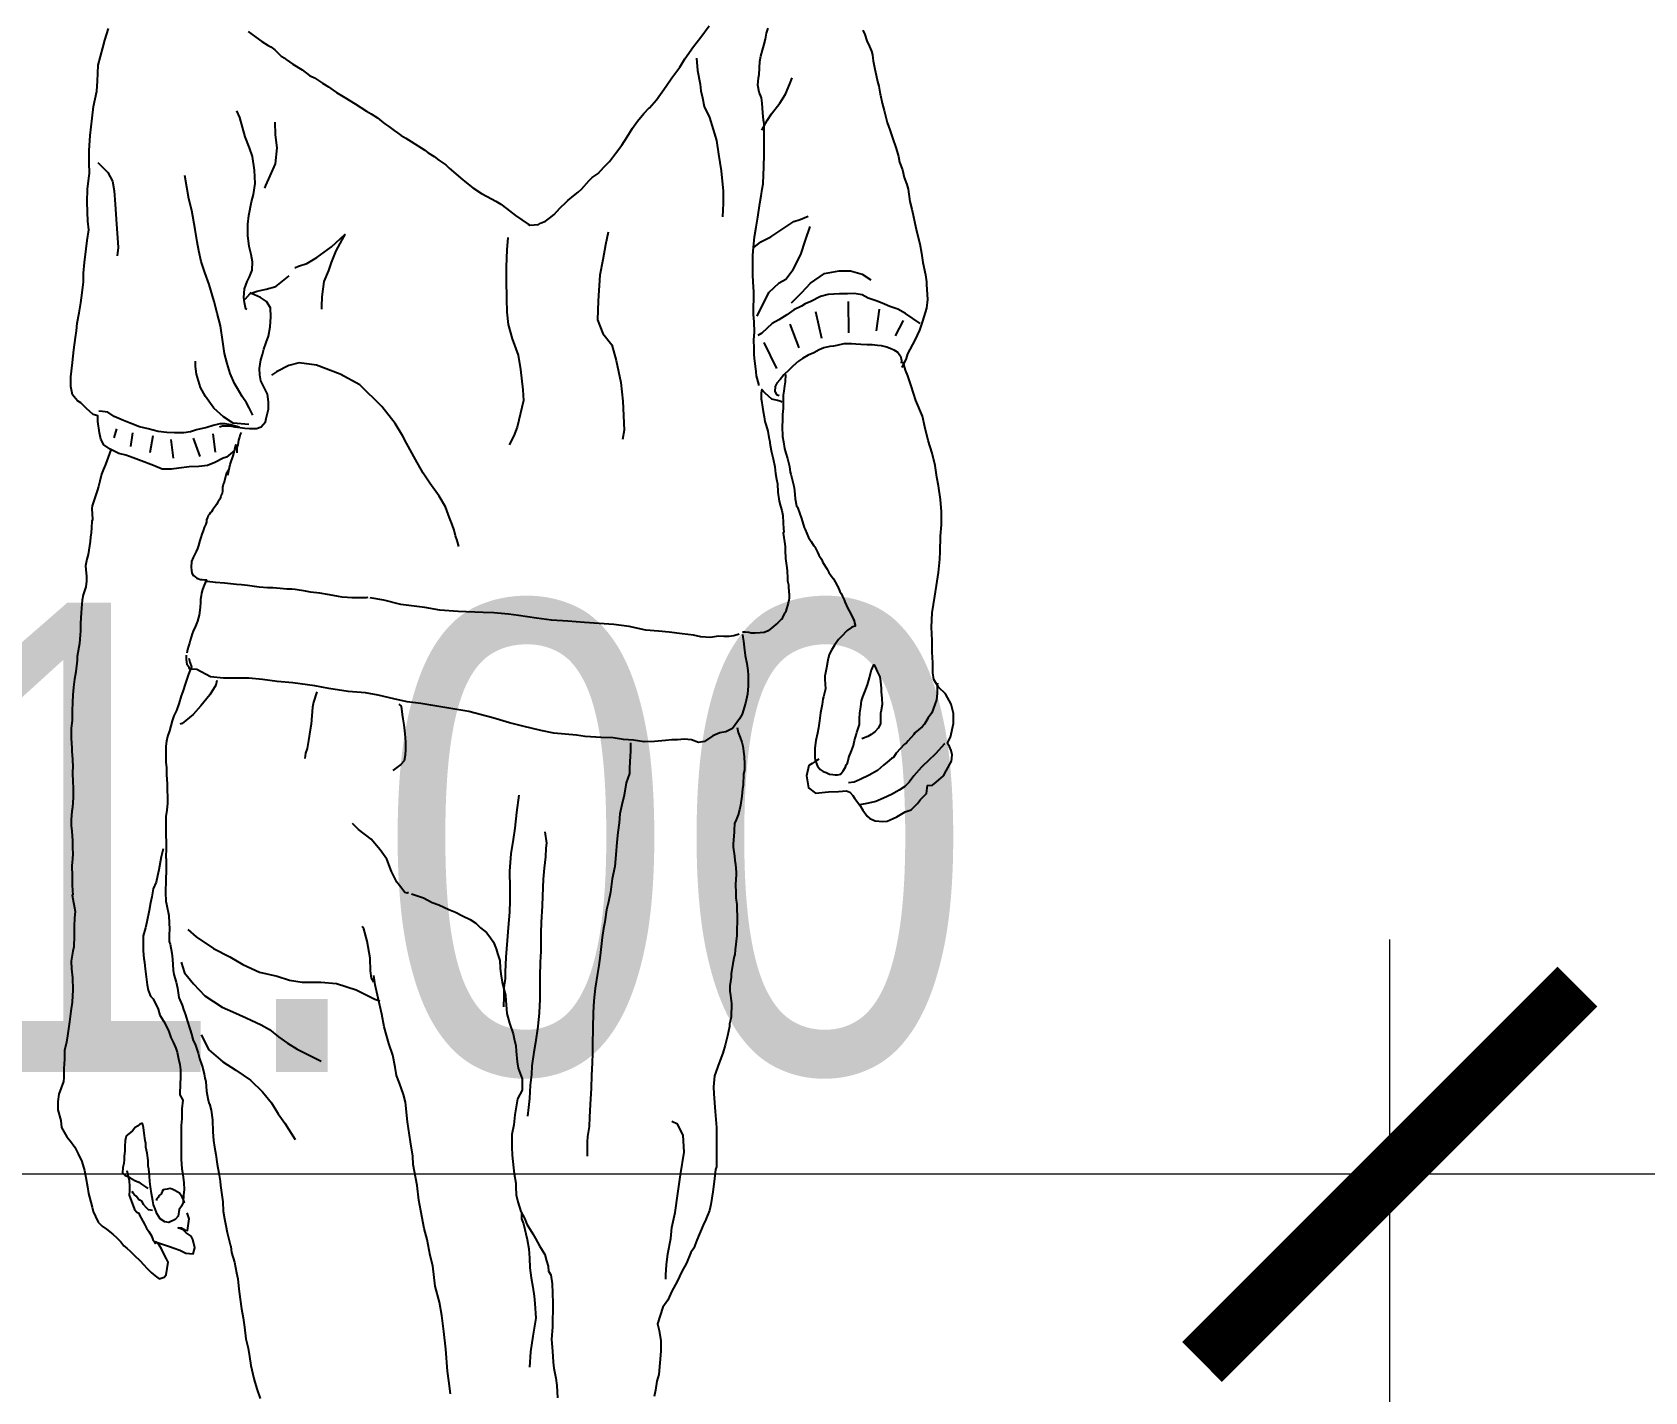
# Model space of a CAD drawing. Extents: x 604418 to 606014, y 1310869 to 1312555.
# Drawn here: x 605833.33 to 605840.6, y 1311223.57 to 1311229.69 of the extents above; entities that cross this region are included whole.
import ezdxf

# ---------------------------------------------------------------- set-up
doc = ezdxf.new("R2010")
doc.units = 0
doc.header["$MEASUREMENT"] = 0
doc.layers.get('0').update_dxf_attribs({"color": 10})
doc.layers.add('1 Calles', color=7, linetype='Continuous')
doc.layers.add('1 gris', color=9, linetype='Continuous')
doc.styles.add('narrow', font='ARIALN.TTF')
doc.dimstyles.new('1-100', dxfattribs={"dimtxt": 0.25, "dimasz": 0.2, "dimexe": 0.125, "dimexo": 0.25, "dimgap": 0.05, "dimtad": 1, "dimzin": 1, "dimdsep": 46, "dimtxsty": 'narrow', "dimblk": 'ARCHTICK', "dimcen": 0.2, "dimdle": 0.1, "dimclrd": 256, "dimclre": 256, "dimclrt": 7, "dimadec": 0, "dimazin": 0, "dimtfac": 1, "dimtmove": 2, "dimatfit": 3, "dimfxl": 1, "dimlwd": 13, "dimlwe": 13, "dimarcsym": 0})

# ---------------------------------------------------------------- blocks, each defined once
blk = doc.blocks.new('_ArchTick')
at = {"color": 0, "linetype": 'ByBlock', "const_width": 0.15}
blk.add_lwpolyline([(-0.5, -0.5), (0.5, 0.5)], dxfattribs=at)
blk = doc.blocks.new('*D1925')
at = {"layer": '1 Calles', "lineweight": 13, "transparency": 16777216}
for p, q in [((370338.37743, 310819.52386), (370338.37743, 310820.0521)), ((370339.87743, 310819.52386), (370339.87743, 310820.0521)), ((370339.97743, 310819.9271), (370338.27743, 310819.9271))]:
    blk.add_line(p, q, dxfattribs=at)
at = {"layer": 'Defpoints', "color": 0, "transparency": 16777216}
for p in [(370338.37743, 310819.9271), (370338.37743, 310819.27386), (370339.87743, 310819.27386)]:
    blk.add_point(p, dxfattribs=at)
at = {"layer": '1 Calles', "lineweight": 13, "transparency": 16777216, "xscale": 0.2, "yscale": 0.2, "zscale": 0.2, "rotation": 180}
blk.add_blockref('_ArchTick', (370338.37743, 310819.9271), dxfattribs=at)
at = {"layer": '1 Calles', "lineweight": 13, "transparency": 16777216, "xscale": 0.2, "yscale": 0.2, "zscale": 0.2}
blk.add_blockref('_ArchTick', (370339.87743, 310819.9271), dxfattribs=at)
at = {"layer": '1 Calles', "color": 7, "transparency": 16777216, "insert": (370339.12743, 310820.10475), "char_height": 0.25, "attachment_point": 5, "style": 'narrow'}
blk.add_mtext('1.50', dxfattribs=at)
blk = doc.blocks.new('*D1926')
at = {"layer": '1 Calles', "lineweight": 13, "transparency": 16777216}
for p, q in [((370337.37743, 310819.52386), (370337.37743, 310820.0521)), ((370338.37743, 310819.52386), (370338.37743, 310820.0521)), ((370338.47743, 310819.9271), (370337.27743, 310819.9271))]:
    blk.add_line(p, q, dxfattribs=at)
at = {"layer": 'Defpoints', "color": 0, "transparency": 16777216}
for p in [(370337.37743, 310819.9271), (370337.37743, 310819.27386), (370338.37743, 310819.27386)]:
    blk.add_point(p, dxfattribs=at)
at = {"layer": '1 Calles', "lineweight": 13, "transparency": 16777216, "xscale": 0.2, "yscale": 0.2, "zscale": 0.2, "rotation": 180}
blk.add_blockref('_ArchTick', (370337.37743, 310819.9271), dxfattribs=at)
at = {"layer": '1 Calles', "lineweight": 13, "transparency": 16777216, "xscale": 0.2, "yscale": 0.2, "zscale": 0.2}
blk.add_blockref('_ArchTick', (370338.37743, 310819.9271), dxfattribs=at)
at = {"layer": '1 Calles', "color": 7, "transparency": 16777216, "insert": (370337.87743, 310820.10475), "char_height": 0.25, "attachment_point": 5, "style": 'narrow'}
blk.add_mtext('1.00', dxfattribs=at)
blk = doc.blocks.new('callesec')
at = {"layer": '1 gris', "linetype": 'Continuous'}
for points in [[(-5.27031, 2.83445), (-5.2693, 2.83209), (-5.26829, 2.82871), (-5.26676, 2.82567), (-5.26575, 2.82313), (-5.26524, 2.82127), (-5.26507, 2.81941), (-5.26491, 2.81806), (-5.26389, 2.81367), (-5.26322, 2.81046), (-5.26254, 2.80708), (-5.26186, 2.80454), (-5.26119, 2.80032), (-5.26102, 2.79981), (-5.26, 2.79542), (-5.25899, 2.79153), (-5.2573, 2.78528), (-5.25595, 2.78139), (-5.25494, 2.77818), (-5.2546, 2.777), (-5.25257, 2.77142), (-5.25139, 2.76719), (-5.25088, 2.76415), (-5.24919, 2.75993), (-5.24834, 2.75587), (-5.24699, 2.75215), (-5.24615, 2.74962), (-5.2453, 2.7432), (-5.24429, 2.73914), (-5.24361, 2.73593), (-5.2426, 2.73154), (-5.24158, 2.72681), (-5.24006, 2.72055), (-5.23905, 2.71565), (-5.23837, 2.71058), (-5.23702, 2.70416), (-5.23635, 2.70027), (-5.23635, 2.69892), (-5.23584, 2.69098), (-5.23651, 2.68625), (-5.23854, 2.67949), (-5.24023, 2.67459), (-5.2426, 2.66935), (-5.24649, 2.66208), (-5.24733, 2.65955), (-5.24953, 2.65481)], [(-5.60864, 2.59736), (-5.60746, 2.6031), (-5.6056, 2.60817), (-5.60441, 2.61358), (-5.60509, 2.61054), (-5.60931, 2.60699), (-5.61117, 2.60648), (-5.61557, 2.60412), (-5.61945, 2.6026), (-5.62402, 2.60209), (-5.62926, 2.60175), (-5.63466, 2.60107), (-5.63872, 2.60057), (-5.64362, 2.60057), (-5.64818, 2.6026), (-5.65477, 2.60496), (-5.659, 2.60665), (-5.66305, 2.608), (-5.66677, 2.60902), (-5.67133, 2.61121), (-5.67471, 2.61358), (-5.67624, 2.61662), (-5.67708, 2.62), (-5.67793, 2.62592), (-5.67793, 2.62896), (-5.68046, 2.62963), (-5.68401, 2.63285), (-5.68688, 2.63589), (-5.68874, 2.6369), (-5.69144, 2.64011), (-5.69229, 2.64467), (-5.69229, 2.64974), (-5.69144, 2.65735), (-5.6906, 2.66411), (-5.68975, 2.6707), (-5.68925, 2.67425), (-5.68891, 2.6783), (-5.6879, 2.68388), (-5.68688, 2.68912), (-5.68621, 2.69453), (-5.68553, 2.70044), (-5.68553, 2.70501), (-5.68502, 2.71058), (-5.68418, 2.71785), (-5.68367, 2.72241), (-5.68266, 2.72799), (-5.68316, 2.73272), (-5.68333, 2.73745), (-5.6835, 2.74303), (-5.68333, 2.74979), (-5.68266, 2.75553), (-5.68232, 2.75807), (-5.68249, 2.76398), (-5.68249, 2.77024), (-5.68198, 2.77835), (-5.68097, 2.78747), (-5.68012, 2.79373), (-5.67843, 2.80184), (-5.67809, 2.80725), (-5.67776, 2.8157), (-5.67522, 2.82499), (-5.67421, 2.82905), (-5.67218, 2.8353)], [(-5.59782, 2.83361), (-5.59563, 2.83209), (-5.59056, 2.82837), (-5.58718, 2.82617), (-5.58582, 2.8255), (-5.58363, 2.82398), (-5.58126, 2.82161), (-5.58025, 2.8206), (-5.57822, 2.81941), (-5.57754, 2.81874), (-5.57399, 2.8162), (-5.56909, 2.81333), (-5.56521, 2.81029), (-5.5625, 2.80894), (-5.55828, 2.80623), (-5.55507, 2.8042), (-5.55253, 2.80235), (-5.55067, 2.80116), (-5.54543, 2.79795), (-5.54408, 2.79711), (-5.54087, 2.79508), (-5.53479, 2.79119), (-5.53225, 2.78984), (-5.52887, 2.78764), (-5.52685, 2.78595), (-5.52499, 2.78443), (-5.52279, 2.78308), (-5.52009, 2.78088), (-5.51823, 2.7797), (-5.51637, 2.77835), (-5.51383, 2.77683), (-5.51096, 2.77514), (-5.50369, 2.77041), (-5.50183, 2.76905), (-5.49879, 2.76703), (-5.49626, 2.76517), (-5.49254, 2.76263), (-5.49068, 2.76094), (-5.48713, 2.7579), (-5.48443, 2.75553), (-5.48156, 2.753), (-5.47818, 2.75046), (-5.47344, 2.74742), (-5.47057, 2.74573), (-5.46584, 2.74337), (-5.46313, 2.74168), (-5.46026, 2.73948), (-5.45536, 2.73576), (-5.4486, 2.73103), (-5.44776, 2.73052), (-5.44319, 2.73086), (-5.44201, 2.73154), (-5.43948, 2.73272), (-5.43728, 2.73424), (-5.43474, 2.73627), (-5.4317, 2.73965), (-5.42815, 2.74303), (-5.42748, 2.7437), (-5.42444, 2.74624), (-5.42207, 2.7481), (-5.42021, 2.74979), (-5.41615, 2.75435), (-5.41446, 2.75587), (-5.41142, 2.75807), (-5.40838, 2.76145), (-5.40534, 2.76449), (-5.40213, 2.76872), (-5.39875, 2.77311), (-5.39588, 2.7775), (-5.393, 2.78224), (-5.39047, 2.78595), (-5.38709, 2.79001), (-5.38421, 2.79305), (-5.38405, 2.79305), (-5.38033, 2.79728), (-5.37509, 2.80454), (-5.37205, 2.80894), (-5.36782, 2.81468), (-5.36512, 2.81908), (-5.36056, 2.82567), (-5.35667, 2.83074), (-5.35228, 2.83665)], [(-5.32574, 2.64518), (-5.32574, 2.64586), (-5.32693, 2.65025), (-5.32726, 2.65245), (-5.3276, 2.65549), (-5.32811, 2.65955), (-5.32828, 2.66191), (-5.32828, 2.66478), (-5.32845, 2.66952), (-5.32811, 2.67357), (-5.32828, 2.67898), (-5.32862, 2.68287), (-5.32862, 2.68692), (-5.32845, 2.69132), (-5.32845, 2.69503), (-5.32879, 2.70027), (-5.32895, 2.70416), (-5.32895, 2.70991), (-5.32895, 2.71464), (-5.32862, 2.71869), (-5.32811, 2.72427), (-5.32726, 2.72951), (-5.32625, 2.73475), (-5.32524, 2.74201), (-5.32456, 2.74624), (-5.32405, 2.74979), (-5.32338, 2.75249), (-5.32321, 2.75739), (-5.32304, 2.76145), (-5.32287, 2.76838), (-5.32287, 2.77345), (-5.32287, 2.77683), (-5.32287, 2.7846), (-5.32321, 2.78646), (-5.32355, 2.79035), (-5.32405, 2.79542), (-5.32439, 2.79829), (-5.32557, 2.80133), (-5.32625, 2.80505), (-5.32591, 2.80894), (-5.32557, 2.8108), (-5.32524, 2.81772), (-5.32473, 2.8206), (-5.32388, 2.82381), (-5.32304, 2.82617), (-5.32219, 2.82955), (-5.32169, 2.83276), (-5.32084, 2.83547)], [(-5.35903, 2.81941), (-5.35836, 2.81282), (-5.35701, 2.80556), (-5.35667, 2.80201), (-5.35582, 2.79829), (-5.35481, 2.79373), (-5.35211, 2.78781), (-5.35008, 2.78156), (-5.34822, 2.77564), (-5.34721, 2.76838), (-5.34585, 2.75942), (-5.34467, 2.74861), (-5.34484, 2.74201), (-5.34518, 2.73492)], [(-5.32422, 2.78105), (-5.32135, 2.78629), (-5.31898, 2.78984), (-5.31459, 2.79542), (-5.31155, 2.80032), (-5.30918, 2.80589), (-5.308, 2.80894)], [(-5.5985, 2.68557), (-5.59901, 2.68574), (-5.59985, 2.68929), (-5.60019, 2.69199), (-5.59968, 2.69656), (-5.59833, 2.70061), (-5.59715, 2.70298), (-5.59563, 2.70653), (-5.59546, 2.71109), (-5.59613, 2.71498), (-5.59732, 2.7192), (-5.59799, 2.72495), (-5.59799, 2.73103), (-5.59748, 2.73576), (-5.59596, 2.74303), (-5.59495, 2.74692), (-5.5941, 2.75266), (-5.59444, 2.75976), (-5.59546, 2.76703), (-5.59715, 2.77176), (-5.59934, 2.7775), (-5.60222, 2.78781), (-5.60391, 2.79136)], [(-5.58887, 2.7503), (-5.58836, 2.75165), (-5.58616, 2.75689), (-5.58329, 2.76314), (-5.58244, 2.77176), (-5.58329, 2.77869), (-5.58346, 2.78545)], [(-5.67793, 2.76398), (-5.67252, 2.75858), (-5.67015, 2.75401), (-5.66914, 2.74877), (-5.66863, 2.74168), (-5.66812, 2.73373), (-5.66711, 2.71869), (-5.66762, 2.71413)], [(-5.59529, 2.6293), (-5.59732, 2.63318), (-5.59867, 2.63589), (-5.60103, 2.63927), (-5.60357, 2.64349), (-5.60509, 2.6462), (-5.60746, 2.6516), (-5.60898, 2.65684), (-5.61033, 2.66225), (-5.61134, 2.66833), (-5.61252, 2.67695), (-5.61438, 2.68371), (-5.6159, 2.68996), (-5.61861, 2.69892), (-5.62097, 2.70534), (-5.62283, 2.71126), (-5.62402, 2.71683), (-5.62503, 2.72157), (-5.62604, 2.72816), (-5.6279, 2.7383), (-5.62942, 2.74455), (-5.63162, 2.75706)], [(-5.32845, 2.71869), (-5.32473, 2.72174), (-5.31932, 2.72427), (-5.31358, 2.72816), (-5.30715, 2.73255), (-5.30377, 2.73357), (-5.29938, 2.73526)], [(-5.57298, 2.70805), (-5.57264, 2.70805), (-5.57095, 2.70872), (-5.56656, 2.71008), (-5.56115, 2.71329), (-5.55338, 2.71903), (-5.54628, 2.72562), (-5.54797, 2.72275), (-5.55118, 2.71683), (-5.55355, 2.71058), (-5.55507, 2.70636), (-5.55743, 2.70061), (-5.55862, 2.69233), (-5.55879, 2.68726), (-5.55879, 2.68574)], [(-5.45942, 2.72393), (-5.46009, 2.71734), (-5.46043, 2.70839), (-5.46043, 2.70146), (-5.46026, 2.69132), (-5.46009, 2.68422), (-5.45925, 2.67763), (-5.45722, 2.67002), (-5.45401, 2.66124), (-5.45266, 2.65363), (-5.45147, 2.64282), (-5.45114, 2.63707), (-5.45452, 2.62304), (-5.45621, 2.61831), (-5.45874, 2.61358)], [(-5.40602, 2.72681), (-5.40737, 2.72005), (-5.40889, 2.7121), (-5.41041, 2.70399), (-5.41142, 2.6903), (-5.41176, 2.68016), (-5.40889, 2.6729), (-5.40399, 2.66681), (-5.40179, 2.65853), (-5.39926, 2.6467), (-5.39824, 2.63673), (-5.39757, 2.62135), (-5.39841, 2.61645)], [(-5.32659, 2.68202), (-5.32034, 2.6947), (-5.31493, 2.69977), (-5.31138, 2.70179), (-5.30749, 2.70686), (-5.30344, 2.71498), (-5.3009, 2.72258), (-5.29837, 2.72985)], [(-5.30834, 2.68912), (-5.30293, 2.6947), (-5.2982, 2.6996), (-5.29076, 2.70484), (-5.28299, 2.70619), (-5.2769, 2.70619), (-5.27065, 2.7045), (-5.26609, 2.70146)], [(-5.59934, 2.69115), (-5.59681, 2.69419), (-5.59309, 2.69537), (-5.58819, 2.69639), (-5.58312, 2.69791), (-5.57602, 2.70348)], [(-5.61303, 2.62321), (-5.61151, 2.62372), (-5.60746, 2.62372), (-5.60509, 2.62321), (-5.60205, 2.62271), (-5.59951, 2.62237), (-5.59715, 2.6222), (-5.59478, 2.6222), (-5.59343, 2.6222), (-5.59089, 2.62321), (-5.58853, 2.62575), (-5.58819, 2.62761), (-5.58701, 2.63251), (-5.58701, 2.63639), (-5.58751, 2.64045), (-5.58937, 2.644), (-5.59106, 2.64772), (-5.59157, 2.65076), (-5.59174, 2.65414), (-5.59106, 2.65887), (-5.59022, 2.66174), (-5.58954, 2.66445), (-5.58819, 2.668), (-5.58701, 2.67138), (-5.58616, 2.67645), (-5.58566, 2.68168), (-5.58599, 2.68659), (-5.58802, 2.68996), (-5.59123, 2.69199), (-5.59444, 2.69351), (-5.59698, 2.69453)], [(-5.24767, 2.68354), (-5.25172, 2.68574), (-5.25595, 2.68726), (-5.25882, 2.68844), (-5.26271, 2.69013), (-5.26744, 2.69165), (-5.27065, 2.69351), (-5.27505, 2.69419), (-5.27843, 2.69402), (-5.28282, 2.69402), (-5.28873, 2.69368), (-5.29296, 2.6925), (-5.29803, 2.68996), (-5.30107, 2.68861), (-5.3031, 2.68743), (-5.30715, 2.6854), (-5.31087, 2.6827), (-5.3151, 2.68016), (-5.31865, 2.67814), (-5.32422, 2.67307), (-5.32625, 2.67171)], [(-5.27807, 2.68987), (-5.27799, 2.67313)], [(-5.2955, 2.68454), (-5.29238, 2.67036)], [(-5.26163, 2.6858), (-5.2633, 2.67424)], [(-5.23973, 2.67814), (-5.24767, 2.68354)], [(-5.30919, 2.67776), (-5.30448, 2.66524)], [(-5.24892, 2.67982), (-5.25311, 2.67157)], [(-5.32312, 2.6681), (-5.31642, 2.65428)], [(-5.2497, 2.65701), (-5.24953, 2.65836), (-5.2497, 2.65921), (-5.25003, 2.66056), (-5.25071, 2.66107), (-5.25189, 2.66293), (-5.25358, 2.66394), (-5.25544, 2.66462), (-5.25764, 2.66563), (-5.26034, 2.66631), (-5.26254, 2.66647), (-5.26541, 2.66681), (-5.26812, 2.66681), (-5.27133, 2.66698), (-5.27403, 2.66715), (-5.2764, 2.66732), (-5.28045, 2.66732), (-5.28417, 2.66647), (-5.28603, 2.66614), (-5.28789, 2.66597), (-5.2911, 2.66512), (-5.29363, 2.66411), (-5.29651, 2.66259), (-5.29955, 2.66124), (-5.30242, 2.65955), (-5.30462, 2.65819), (-5.30766, 2.65549), (-5.30952, 2.65346), (-5.31239, 2.65076), (-5.31442, 2.64839), (-5.31611, 2.64636), (-5.31712, 2.64467), (-5.31729, 2.64197), (-5.31628, 2.64028), (-5.31493, 2.63977)], [(-5.59748, 2.6244), (-5.60577, 2.62507), (-5.611, 2.62845), (-5.61607, 2.63301), (-5.62047, 2.63927), (-5.62317, 2.64417), (-5.62537, 2.65127), (-5.62588, 2.65532), (-5.62588, 2.65803)], [(-5.48561, 2.55933), (-5.48646, 2.56254), (-5.4873, 2.56508), (-5.48815, 2.56812), (-5.48916, 2.57116), (-5.49051, 2.57471), (-5.49271, 2.58046), (-5.49609, 2.5862), (-5.50099, 2.59313), (-5.50454, 2.59854), (-5.50859, 2.60581), (-5.51349, 2.61442), (-5.51535, 2.61814), (-5.51941, 2.6249), (-5.52651, 2.63403), (-5.53834, 2.64552), (-5.54881, 2.65127), (-5.56149, 2.656), (-5.57061, 2.65718), (-5.57619, 2.65583), (-5.58278, 2.65245), (-5.58532, 2.65059)], [(-5.2938, 2.44611), (-5.29516, 2.44526), (-5.29735, 2.44391), (-5.29904, 2.44273), (-5.30039, 2.43732), (-5.29921, 2.4309), (-5.29549, 2.42803), (-5.28856, 2.4287), (-5.28333, 2.42887), (-5.2791, 2.42921), (-5.27724, 2.42853), (-5.27572, 2.42684), (-5.27471, 2.42532), (-5.27302, 2.42312), (-5.27167, 2.4211), (-5.27031, 2.4189), (-5.26812, 2.41586), (-5.2666, 2.41451), (-5.26372, 2.41332), (-5.25967, 2.41298), (-5.25747, 2.41315), (-5.25426, 2.41451), (-5.25223, 2.41535), (-5.24784, 2.41805), (-5.24463, 2.41924), (-5.24125, 2.42245), (-5.23956, 2.42465), (-5.23635, 2.42786), (-5.23584, 2.43208), (-5.2333, 2.43225), (-5.23128, 2.43394), (-5.22739, 2.43732), (-5.22587, 2.44002), (-5.22316, 2.44509), (-5.223, 2.44661), (-5.22283, 2.44847), (-5.22333, 2.45084), (-5.22418, 2.45287), (-5.22519, 2.45456), (-5.22469, 2.45591), (-5.22367, 2.45794), (-5.22198, 2.4652), (-5.22198, 2.47044), (-5.22333, 2.47551), (-5.22638, 2.48092), (-5.23009, 2.48447), (-5.23246, 2.48852), (-5.23297, 2.49207), (-5.23297, 2.49748), (-5.23347, 2.50306), (-5.23347, 2.50931), (-5.23381, 2.51641), (-5.23347, 2.52401), (-5.23195, 2.53297), (-5.23111, 2.53872), (-5.23009, 2.54548), (-5.22925, 2.55274), (-5.22908, 2.55663), (-5.22891, 2.56491), (-5.2284, 2.57099), (-5.2284, 2.57792), (-5.22891, 2.58451), (-5.23009, 2.59178), (-5.23094, 2.59634), (-5.23178, 2.6026), (-5.23347, 2.60919), (-5.2355, 2.61578), (-5.23736, 2.62321), (-5.23854, 2.62879), (-5.24209, 2.63724), (-5.24463, 2.64501), (-5.24632, 2.65025), (-5.24767, 2.65329), (-5.24885, 2.65769)], [(-5.31155, 2.65093), (-5.31172, 2.64704), (-5.31205, 2.64501), (-5.31239, 2.64214), (-5.31273, 2.63994), (-5.31273, 2.6369), (-5.31273, 2.63285), (-5.31307, 2.62963), (-5.31307, 2.62676), (-5.31324, 2.62338), (-5.31307, 2.61797), (-5.31256, 2.6151), (-5.31205, 2.61155), (-5.31138, 2.60919), (-5.31053, 2.60631), (-5.30935, 2.60209), (-5.30901, 2.59905), (-5.30867, 2.59786), (-5.30715, 2.59161), (-5.30682, 2.58924), (-5.30648, 2.58485), (-5.30563, 2.58113), (-5.30513, 2.58029), (-5.30394, 2.57674), (-5.3031, 2.57437), (-5.30158, 2.56947), (-5.30107, 2.56846), (-5.29921, 2.56423), (-5.29786, 2.56204), (-5.29651, 2.55984), (-5.29583, 2.55916), (-5.29448, 2.55646), (-5.2938, 2.55477), (-5.29245, 2.55257), (-5.29161, 2.55088), (-5.28941, 2.54733), (-5.2884, 2.54564), (-5.28721, 2.54379), (-5.28603, 2.5421), (-5.28417, 2.53905), (-5.28383, 2.53838), (-5.28265, 2.5355), (-5.28197, 2.53432), (-5.28113, 2.5328), (-5.28028, 2.53094), (-5.27995, 2.52993), (-5.27859, 2.52672), (-5.27758, 2.5252), (-5.27623, 2.52249), (-5.27555, 2.5208), (-5.27505, 2.51996), (-5.27471, 2.51877), (-5.27437, 2.51759), (-5.27437, 2.51692), (-5.27572, 2.51658), (-5.2764, 2.51624), (-5.27876, 2.51472), (-5.28181, 2.51134), (-5.28333, 2.50982), (-5.28552, 2.50678), (-5.28704, 2.50424), (-5.28823, 2.50188), (-5.28907, 2.49883), (-5.28975, 2.49478), (-5.29042, 2.49123), (-5.29059, 2.49055), (-5.29059, 2.48852), (-5.29025, 2.48362), (-5.29127, 2.4794), (-5.29161, 2.47805), (-5.29194, 2.47534), (-5.29296, 2.47078), (-5.29347, 2.46656), (-5.29397, 2.46284), (-5.29448, 2.45997), (-5.29532, 2.45608), (-5.29583, 2.45202), (-5.29583, 2.44678), (-5.29566, 2.4456), (-5.29448, 2.44239), (-5.29313, 2.4407), (-5.29144, 2.43952), (-5.28992, 2.43901), (-5.28806, 2.43816), (-5.28637, 2.438), (-5.28502, 2.43783), (-5.28383, 2.43783), (-5.28299, 2.438), (-5.28214, 2.43816), (-5.28181, 2.4385), (-5.28079, 2.43985), (-5.27961, 2.44188), (-5.27927, 2.44307), (-5.27859, 2.44408), (-5.27792, 2.44628), (-5.27758, 2.44763), (-5.27758, 2.44763), (-5.2764, 2.4505), (-5.27538, 2.45337), (-5.27471, 2.45608), (-5.27369, 2.45963), (-5.27352, 2.4603), (-5.27217, 2.46453), (-5.27217, 2.46757), (-5.272, 2.47078), (-5.27133, 2.47399), (-5.27099, 2.4772), (-5.27031, 2.4794), (-5.2693, 2.48193), (-5.26778, 2.48565), (-5.26676, 2.48954), (-5.26592, 2.49326), (-5.26457, 2.49647), (-5.26423, 2.49647), (-5.26322, 2.4941), (-5.26271, 2.49275), (-5.26136, 2.49005), (-5.26085, 2.48751), (-5.26051, 2.48379), (-5.26051, 2.4821), (-5.26017, 2.47839), (-5.26, 2.47534), (-5.26068, 2.47112), (-5.26085, 2.47061), (-5.26102, 2.46926), (-5.26102, 2.46503), (-5.2622, 2.46267), (-5.26372, 2.46081), (-5.26592, 2.45929), (-5.26761, 2.45828), (-5.27082, 2.45692)], [(-5.31324, 2.63623), (-5.31391, 2.63656), (-5.31577, 2.63707), (-5.31881, 2.63791), (-5.32236, 2.64113), (-5.32422, 2.64298), (-5.32456, 2.64113), (-5.32456, 2.63808), (-5.32439, 2.63707), (-5.32372, 2.63369), (-5.32338, 2.63132), (-5.32287, 2.62845), (-5.32253, 2.62592), (-5.32186, 2.62389), (-5.32101, 2.62085), (-5.32034, 2.61747), (-5.32, 2.61595), (-5.31966, 2.61341), (-5.31898, 2.60969), (-5.31814, 2.60614), (-5.31729, 2.60192), (-5.31679, 2.59837), (-5.31628, 2.59533), (-5.31577, 2.59279), (-5.3156, 2.5884), (-5.31493, 2.5835), (-5.31425, 2.58096), (-5.31341, 2.5786), (-5.3129, 2.57589), (-5.31273, 2.57201), (-5.31256, 2.5688), (-5.31239, 2.56744), (-5.31273, 2.56643), (-5.31205, 2.56187), (-5.31172, 2.55933), (-5.31172, 2.55663), (-5.31155, 2.55393), (-5.31155, 2.55308), (-5.31138, 2.55173), (-5.31104, 2.54936), (-5.3107, 2.54666), (-5.31053, 2.54243), (-5.31053, 2.54142), (-5.31053, 2.54108), (-5.3102, 2.53973), (-5.31003, 2.53905), (-5.30986, 2.53787), (-5.30986, 2.53719), (-5.30969, 2.53601), (-5.30969, 2.53517), (-5.30952, 2.53415), (-5.30952, 2.53246), (-5.30952, 2.53196), (-5.30969, 2.53077), (-5.3102, 2.52925), (-5.31138, 2.52503), (-5.31138, 2.52469), (-5.31222, 2.52334), (-5.3129, 2.52215), (-5.31341, 2.52063), (-5.31391, 2.52046), (-5.3151, 2.51928), (-5.31577, 2.51861), (-5.31662, 2.51793), (-5.31881, 2.51607), (-5.32084, 2.51455), (-5.32287, 2.51354), (-5.32507, 2.51337), (-5.32777, 2.5132), (-5.3298, 2.5132), (-5.33115, 2.51354), (-5.33301, 2.5137), (-5.33453, 2.5137)], [(-5.60255, 2.62287), (-5.60729, 2.62423), (-5.60999, 2.62473), (-5.61286, 2.62473), (-5.61641, 2.62389), (-5.61979, 2.62271), (-5.62537, 2.62152), (-5.62858, 2.62051), (-5.63213, 2.62), (-5.63703, 2.62), (-5.64108, 2.62017), (-5.64582, 2.62068), (-5.65106, 2.62203), (-5.65579, 2.62321), (-5.66069, 2.62507), (-5.66424, 2.62642), (-5.66914, 2.62862), (-5.67252, 2.63099), (-5.67539, 2.63132), (-5.67742, 2.63149)], [(-5.66801, 2.6221), (-5.66931, 2.61732)], [(-5.60154, 2.62017), (-5.60205, 2.61899), (-5.60239, 2.61764), (-5.60289, 2.61595), (-5.6034, 2.61358), (-5.60391, 2.61206), (-5.60391, 2.60936)], [(-5.65941, 2.61994), (-5.66048, 2.61265)], [(-5.64861, 2.61838), (-5.65028, 2.60933)], [(-5.63894, 2.61642), (-5.6378, 2.60641)], [(-5.62707, 2.61717), (-5.62364, 2.60732)], [(-5.61672, 2.61933), (-5.61535, 2.60973)], [(-5.671, 2.61088), (-5.67167, 2.60902), (-5.67302, 2.60496), (-5.67387, 2.6031), (-5.67488, 2.60057), (-5.6759, 2.59786), (-5.67691, 2.59415), (-5.67759, 2.59127), (-5.67826, 2.58908), (-5.67877, 2.58739), (-5.67995, 2.58367), (-5.68097, 2.58113), (-5.68114, 2.57961), (-5.6808, 2.57387), (-5.68114, 2.57285), (-5.68131, 2.5693), (-5.68147, 2.56677), (-5.68181, 2.5644), (-5.68198, 2.56204), (-5.683, 2.55511), (-5.68384, 2.55274), (-5.68452, 2.54919), (-5.68418, 2.54514), (-5.68401, 2.54362), (-5.68401, 2.54091), (-5.68435, 2.53787), (-5.6857, 2.53365), (-5.68621, 2.53077), (-5.68654, 2.52655), (-5.68671, 2.52401), (-5.68705, 2.51861), (-5.68705, 2.51742), (-5.68722, 2.51455), (-5.68739, 2.51235), (-5.68773, 2.50779), (-5.68891, 2.50086), (-5.68891, 2.49883), (-5.68959, 2.49258), (-5.69026, 2.48869), (-5.69094, 2.48447), (-5.69094, 2.4843), (-5.69128, 2.48041), (-5.69144, 2.47636), (-5.69161, 2.47213), (-5.69161, 2.47027), (-5.69161, 2.46689), (-5.69212, 2.4625), (-5.69212, 2.45726), (-5.69178, 2.45202), (-5.69178, 2.45033), (-5.69144, 2.44594), (-5.69128, 2.44188), (-5.69144, 2.43952), (-5.69128, 2.43343), (-5.69111, 2.43157), (-5.69111, 2.42566), (-5.69144, 2.42042), (-5.69178, 2.41839), (-5.69212, 2.41383), (-5.69212, 2.41079), (-5.69212, 2.41079), (-5.69178, 2.40775), (-5.69144, 2.40268), (-5.69144, 2.39879), (-5.69128, 2.39592), (-5.69144, 2.39287), (-5.69178, 2.38949), (-5.69178, 2.38848), (-5.69161, 2.38476), (-5.69161, 2.38121), (-5.69161, 2.37919), (-5.69144, 2.37598), (-5.69128, 2.37395), (-5.69161, 2.37378), (-5.68992, 2.36499), (-5.69026, 2.36161), (-5.69043, 2.35705), (-5.69043, 2.35536), (-5.69043, 2.35198), (-5.69077, 2.34623), (-5.69128, 2.34387), (-5.69212, 2.33863), (-5.69195, 2.3344), (-5.69144, 2.32967), (-5.69128, 2.32325), (-5.69161, 2.31666), (-5.69229, 2.31193), (-5.69297, 2.30618), (-5.69398, 2.29875), (-5.69466, 2.29537), (-5.69567, 2.29097), (-5.69567, 2.28641), (-5.69601, 2.28134), (-5.69601, 2.27661), (-5.69618, 2.27441), (-5.69871, 2.26782), (-5.69922, 2.26376), (-5.69922, 2.25937), (-5.6977, 2.25379), (-5.69719, 2.24991), (-5.69449, 2.24501), (-5.69246, 2.24264), (-5.69009, 2.23943), (-5.6884, 2.23588), (-5.68638, 2.23182), (-5.68502, 2.22709), (-5.68435, 2.22337), (-5.68333, 2.2183), (-5.68283, 2.21476), (-5.68232, 2.2129), (-5.68097, 2.20749), (-5.68046, 2.20529), (-5.67911, 2.20259), (-5.67776, 2.19955), (-5.67556, 2.19752), (-5.67336, 2.19583), (-5.66998, 2.19312), (-5.66779, 2.19127), (-5.66559, 2.18907), (-5.66407, 2.18704), (-5.66238, 2.18569), (-5.66052, 2.184), (-5.65832, 2.1818), (-5.65545, 2.1791), (-5.65342, 2.1769), (-5.65173, 2.17504), (-5.64953, 2.17268), (-5.64734, 2.17099), (-5.64514, 2.16947), (-5.64261, 2.17031), (-5.64142, 2.17149), (-5.64041, 2.17825), (-5.64125, 2.18011), (-5.64261, 2.18231), (-5.64396, 2.18535), (-5.64582, 2.18822), (-5.64717, 2.18907), (-5.64244, 2.18755), (-5.63973, 2.18653), (-5.6372, 2.18569), (-5.63416, 2.18467), (-5.63095, 2.18298), (-5.62706, 2.18265), (-5.62621, 2.18586), (-5.62723, 2.19042), (-5.62824, 2.19211), (-5.63078, 2.19397), (-5.63247, 2.19549), (-5.63517, 2.1965), (-5.63348, 2.1965), (-5.63145, 2.19532), (-5.6301, 2.19515), (-5.62926, 2.20141), (-5.63027, 2.20462)], [(-5.60948, 2.59803), (-5.61074, 2.59294), (-5.61114, 2.5924), (-5.6115, 2.59083), (-5.61145, 2.58989), (-5.61145, 2.58888), (-5.6117, 2.58784), (-5.61216, 2.58673), (-5.61236, 2.58602), (-5.61297, 2.58458), (-5.61404, 2.583), (-5.6147, 2.58186), (-5.61536, 2.58068), (-5.61612, 2.57978), (-5.61684, 2.5787), (-5.61739, 2.57793), (-5.6178, 2.57743), (-5.61841, 2.57669), (-5.61907, 2.57585), (-5.61938, 2.57497), (-5.61994, 2.57377), (-5.62004, 2.57256), (-5.62034, 2.57128), (-5.62126, 2.56953), (-5.62187, 2.56779), (-5.62243, 2.56601), (-5.62299, 2.56426), (-5.62355, 2.56262), (-5.62426, 2.55996), (-5.62482, 2.55838), (-5.62558, 2.5567), (-5.62715, 2.55351), (-5.62792, 2.5514), (-5.62812, 2.54848), (-5.62802, 2.54663), (-5.62776, 2.54532), (-5.62721, 2.54421), (-5.6269, 2.54394), (-5.62512, 2.54253), (-5.62314, 2.54179), (-5.62233, 2.54176), (-5.62065, 2.54163), (-5.61999, 2.54173), (-5.62065, 2.54008), (-5.62131, 2.53877), (-5.62222, 2.53655), (-5.62263, 2.53464), (-5.62283, 2.5331), (-5.62319, 2.53125), (-5.62324, 2.5295), (-5.62334, 2.52708), (-5.62349, 2.52557), (-5.62395, 2.52289), (-5.62421, 2.52164), (-5.62487, 2.51956), (-5.62588, 2.51701), (-5.62705, 2.51439), (-5.62756, 2.51298), (-5.62868, 2.50932), (-5.62914, 2.50798), (-5.62959, 2.5064), (-5.63015, 2.50448), (-5.63056, 2.5026)], [(-5.6083, 2.60006), (-5.60948, 2.59803)], [(-5.53403, 2.53216), (-5.53494, 2.53205), (-5.53616, 2.53212), (-5.53789, 2.53209), (-5.54013, 2.53205), (-5.54252, 2.53205), (-5.54496, 2.53222), (-5.5477, 2.53242), (-5.54968, 2.53273), (-5.55248, 2.53333), (-5.55563, 2.5338), (-5.5596, 2.53451), (-5.56463, 2.53508), (-5.56722, 2.53561), (-5.57281, 2.53649), (-5.57454, 2.53662), (-5.57718, 2.53666), (-5.58084, 2.53696), (-5.58466, 2.53736), (-5.58745, 2.53746), (-5.59188, 2.53773), (-5.59447, 2.53803), (-5.59823, 2.53857), (-5.60143, 2.53897), (-5.60408, 2.53924), (-5.61048, 2.53981), (-5.61521, 2.54015), (-5.61963, 2.54075), (-5.62085, 2.54092)], [(-5.33622, 2.51269), (-5.33909, 2.51185), (-5.34163, 2.51151), (-5.34433, 2.51151), (-5.34721, 2.51168), (-5.35143, 2.511), (-5.35667, 2.51134), (-5.36056, 2.51218), (-5.36664, 2.51286), (-5.37357, 2.5137), (-5.37915, 2.51438), (-5.3859, 2.51489), (-5.39486, 2.51675), (-5.40297, 2.51793), (-5.41075, 2.51844), (-5.41869, 2.51894), (-5.42748, 2.51962), (-5.43626, 2.52013), (-5.44421, 2.52131), (-5.45384, 2.52266), (-5.45908, 2.52334), (-5.46685, 2.52401), (-5.4726, 2.52418), (-5.48595, 2.52486), (-5.49575, 2.52553), (-5.50369, 2.52689), (-5.51654, 2.52858), (-5.52549, 2.53077), (-5.53276, 2.53213)], [(-5.33453, 2.51252), (-5.33436, 2.51117), (-5.33385, 2.50897), (-5.33352, 2.50576), (-5.33301, 2.50137), (-5.33217, 2.49714), (-5.33166, 2.49343), (-5.33149, 2.49089), (-5.33149, 2.48515), (-5.33183, 2.48075), (-5.33284, 2.47602), (-5.3347, 2.4701), (-5.33605, 2.46757), (-5.33977, 2.4625), (-5.34332, 2.46064), (-5.34653, 2.46013), (-5.35025, 2.45861), (-5.35464, 2.45557), (-5.35785, 2.45506), (-5.36157, 2.45642), (-5.36546, 2.45675), (-5.36901, 2.45642), (-5.37205, 2.45642), (-5.37543, 2.45608), (-5.38134, 2.45557), (-5.38692, 2.4554), (-5.3925, 2.45625), (-5.3979, 2.45659), (-5.40331, 2.45743), (-5.40973, 2.4576), (-5.41835, 2.45828), (-5.42291, 2.45895), (-5.43491, 2.45997), (-5.44184, 2.46149), (-5.45147, 2.46368), (-5.45857, 2.46554), (-5.46753, 2.46808), (-5.4802, 2.47146), (-5.48882, 2.47298), (-5.50048, 2.47484), (-5.50589, 2.47585), (-5.51316, 2.4767), (-5.52025, 2.47822), (-5.52854, 2.48024), (-5.5353, 2.48143), (-5.54459, 2.48227), (-5.5549, 2.48379), (-5.56233, 2.48515), (-5.57399, 2.48683), (-5.58228, 2.48751), (-5.59022, 2.48852), (-5.59748, 2.4892), (-5.611, 2.48937), (-5.61793, 2.49005), (-5.6252, 2.49393), (-5.62875, 2.4941), (-5.62892, 2.4941), (-5.62926, 2.49495), (-5.63027, 2.49647), (-5.63061, 2.49934), (-5.63061, 2.50154)], [(-5.62942, 2.50002), (-5.62892, 2.49782), (-5.62807, 2.49528), (-5.62858, 2.4941), (-5.62959, 2.4914), (-5.63111, 2.48667), (-5.63264, 2.4821), (-5.63348, 2.47991), (-5.63483, 2.47568), (-5.63602, 2.47213), (-5.63737, 2.46926), (-5.63821, 2.46656), (-5.63973, 2.46115), (-5.64075, 2.45828), (-5.64125, 2.45574), (-5.64159, 2.45304), (-5.64176, 2.45016), (-5.64176, 2.44898), (-5.64159, 2.44459), (-5.64125, 2.44154), (-5.64125, 2.43783), (-5.64108, 2.43546), (-5.64092, 2.43276), (-5.64092, 2.42955), (-5.64075, 2.42617), (-5.64075, 2.42279), (-5.64108, 2.41907), (-5.64159, 2.41569), (-5.64159, 2.41282), (-5.64159, 2.40977), (-5.64159, 2.40775), (-5.64159, 2.40538), (-5.64142, 2.40234), (-5.64142, 2.39811), (-5.64159, 2.39456), (-5.64159, 2.39372), (-5.64142, 2.39287), (-5.64142, 2.38696), (-5.64159, 2.38189), (-5.64193, 2.37513), (-5.64176, 2.37057), (-5.64125, 2.36888), (-5.64007, 2.36296), (-5.6399, 2.35874), (-5.63973, 2.35587), (-5.6399, 2.35265), (-5.6399, 2.34911), (-5.63939, 2.34758), (-5.63855, 2.34285), (-5.63804, 2.33964), (-5.63771, 2.33373), (-5.63737, 2.33153), (-5.63618, 2.32731), (-5.63551, 2.32426), (-5.63466, 2.31919), (-5.63297, 2.31514), (-5.6323, 2.31277), (-5.63128, 2.31007), (-5.63027, 2.30703), (-5.62875, 2.30196), (-5.62807, 2.29976), (-5.62706, 2.29638), (-5.62604, 2.29435), (-5.62452, 2.28962), (-5.62368, 2.28675), (-5.6225, 2.2832), (-5.62233, 2.28269), (-5.62131, 2.27864), (-5.62097, 2.27627), (-5.6203, 2.27441), (-5.61996, 2.26934), (-5.61928, 2.26545), (-5.61878, 2.26309), (-5.61844, 2.26258), (-5.61759, 2.2592), (-5.61675, 2.25413), (-5.61658, 2.24771), (-5.61624, 2.24298), (-5.61574, 2.23943), (-5.61506, 2.23554), (-5.61438, 2.23047), (-5.61337, 2.22574), (-5.61269, 2.22135), (-5.61252, 2.21915), (-5.61202, 2.21543), (-5.61134, 2.21036), (-5.61117, 2.20546), (-5.6105, 2.20141), (-5.60965, 2.19786), (-5.60898, 2.19414), (-5.60813, 2.19059), (-5.60729, 2.18704), (-5.60712, 2.18653), (-5.60661, 2.18349), (-5.60509, 2.17825), (-5.60408, 2.17251), (-5.6034, 2.16947), (-5.60272, 2.16389), (-5.60205, 2.15865), (-5.60137, 2.15341), (-5.60053, 2.14868), (-5.59968, 2.14361), (-5.59901, 2.13736), (-5.59782, 2.13246), (-5.59715, 2.12806), (-5.59647, 2.12316), (-5.59478, 2.1164), (-5.59427, 2.11437), (-5.59309, 2.11032), (-5.5914, 2.10559)], [(-5.61455, 2.48802), (-5.61506, 2.48548), (-5.61827, 2.48041), (-5.623, 2.4745), (-5.62706, 2.46994), (-5.63297, 2.4652), (-5.63399, 2.4647)], [(-5.2306, 2.48667), (-5.23077, 2.48548), (-5.23077, 2.48362), (-5.23077, 2.48109), (-5.23111, 2.47771), (-5.23195, 2.47534), (-5.23364, 2.47078), (-5.2355, 2.46808), (-5.23753, 2.46487), (-5.23871, 2.46334), (-5.2426, 2.46013), (-5.24311, 2.45929), (-5.24615, 2.45591), (-5.24716, 2.4549), (-5.24834, 2.45388), (-5.25257, 2.44932), (-5.25409, 2.44695), (-5.2551, 2.44645), (-5.25747, 2.44459), (-5.25933, 2.4429), (-5.26254, 2.44019), (-5.26693, 2.43766), (-5.27183, 2.43529), (-5.27505, 2.43394), (-5.27792, 2.4336)], [(-5.56115, 2.48193), (-5.56301, 2.47653), (-5.56352, 2.47382), (-5.56419, 2.4647), (-5.5647, 2.46182), (-5.56571, 2.45608), (-5.56639, 2.45185), (-5.56723, 2.44932), (-5.56757, 2.44645)], [(-5.51755, 2.47551), (-5.51637, 2.47433), (-5.51569, 2.46994), (-5.51535, 2.46757), (-5.51485, 2.46436), (-5.51434, 2.45963), (-5.514, 2.4554), (-5.514, 2.45135), (-5.51417, 2.4483), (-5.51468, 2.44526), (-5.51654, 2.44323), (-5.52076, 2.44019)], [(-5.33723, 2.46301), (-5.33673, 2.4603), (-5.33571, 2.45777), (-5.33487, 2.45523), (-5.33419, 2.45304), (-5.33352, 2.44763), (-5.33335, 2.4434), (-5.33335, 2.44036), (-5.33385, 2.43833), (-5.33402, 2.43225), (-5.33453, 2.43039), (-5.33487, 2.4265), (-5.33554, 2.4216), (-5.33605, 2.41924), (-5.33673, 2.41653), (-5.33774, 2.41383), (-5.33876, 2.41197), (-5.33892, 2.40842), (-5.33892, 2.40724), (-5.33943, 2.40099), (-5.33943, 2.3993), (-5.33876, 2.3944), (-5.33859, 2.3922), (-5.33825, 2.39017), (-5.33791, 2.38578), (-5.33791, 2.3851), (-5.33808, 2.38172), (-5.33825, 2.37969), (-5.33825, 2.37902), (-5.33808, 2.3753), (-5.33808, 2.3753), (-5.33808, 2.37226), (-5.3374, 2.36871), (-5.3374, 2.366), (-5.33723, 2.36279), (-5.33723, 2.36026), (-5.3374, 2.35485), (-5.3374, 2.35232), (-5.33842, 2.34454), (-5.33859, 2.34218), (-5.33892, 2.34099), (-5.3396, 2.33728), (-5.34045, 2.33187), (-5.34045, 2.33136), (-5.34045, 2.33001), (-5.34112, 2.32545), (-5.34112, 2.32528), (-5.34112, 2.32257), (-5.34078, 2.32021), (-5.34028, 2.31598), (-5.34045, 2.30872), (-5.34129, 2.30517), (-5.34146, 2.30382), (-5.34247, 2.29875), (-5.34366, 2.29384), (-5.34501, 2.28962), (-5.34687, 2.28438), (-5.3494, 2.27745), (-5.34991, 2.27171), (-5.34974, 2.26799), (-5.34906, 2.25852), (-5.34839, 2.24991), (-5.34822, 2.24551), (-5.34822, 2.23825), (-5.34839, 2.23537), (-5.34839, 2.23351), (-5.34839, 2.22912), (-5.3489, 2.2276), (-5.34957, 2.22118), (-5.35025, 2.21577), (-5.35126, 2.20901), (-5.35211, 2.2058), (-5.35397, 2.20107), (-5.35532, 2.19803), (-5.3587, 2.18991), (-5.36039, 2.18569), (-5.36191, 2.18349), (-5.36427, 2.17775), (-5.36681, 2.17335), (-5.36934, 2.16794), (-5.37205, 2.16287), (-5.37424, 2.15797), (-5.37695, 2.15426), (-5.37965, 2.14547), (-5.37881, 2.14192), (-5.37796, 2.13634), (-5.37796, 2.13093), (-5.37898, 2.11843), (-5.38016, 2.11488), (-5.38084, 2.11015), (-5.38151, 2.10677)], [(-5.39419, 2.4549), (-5.39419, 2.4505), (-5.39452, 2.44476), (-5.39469, 2.44138), (-5.39469, 2.4385), (-5.39638, 2.4336), (-5.39757, 2.42701), (-5.39875, 2.42177), (-5.39976, 2.41704), (-5.4001, 2.41231), (-5.40095, 2.40707), (-5.40145, 2.402), (-5.40196, 2.39524), (-5.40247, 2.38899), (-5.40382, 2.3824), (-5.40483, 2.3753), (-5.40585, 2.37023), (-5.40686, 2.36584), (-5.40771, 2.35958), (-5.40855, 2.35603), (-5.40923, 2.35113), (-5.41024, 2.3415), (-5.41092, 2.33626), (-5.41176, 2.33204), (-5.41294, 2.32426), (-5.41362, 2.3175), (-5.41396, 2.31125), (-5.4143, 2.29435), (-5.4143, 2.28945), (-5.41446, 2.28438), (-5.41497, 2.27762), (-5.41514, 2.27086), (-5.41565, 2.26224), (-5.41599, 2.25548), (-5.41615, 2.25058), (-5.417, 2.24517), (-5.41717, 2.2423), (-5.41717, 2.23841), (-5.41717, 2.2347)], [(-5.22671, 2.45439), (-5.22705, 2.45422), (-5.23144, 2.44915), (-5.23212, 2.44847), (-5.23482, 2.44594), (-5.23905, 2.44188), (-5.24311, 2.43732), (-5.24564, 2.43394), (-5.24801, 2.43157), (-5.25105, 2.42972), (-5.2551, 2.42735), (-5.25933, 2.42532), (-5.26338, 2.42363), (-5.26727, 2.42279), (-5.272, 2.42177)], [(-5.46161, 2.31429), (-5.46144, 2.3197), (-5.46144, 2.3246), (-5.46077, 2.32933), (-5.46077, 2.33271), (-5.46043, 2.34066), (-5.45959, 2.34961), (-5.45908, 2.35654), (-5.4584, 2.36465), (-5.45823, 2.37091), (-5.45823, 2.3775), (-5.4584, 2.38645), (-5.45773, 2.39575), (-5.45654, 2.40335), (-5.45553, 2.40944), (-5.45469, 2.41772), (-5.4535, 2.42701)], [(-5.51231, 2.37513), (-5.51316, 2.37479), (-5.51434, 2.37513), (-5.51654, 2.378), (-5.51856, 2.38071), (-5.52144, 2.38628), (-5.52397, 2.39287), (-5.52752, 2.39794), (-5.53225, 2.40352), (-5.53901, 2.40876), (-5.54222, 2.4118)], [(-5.43981, 2.40741), (-5.4388, 2.40149), (-5.43914, 2.39879), (-5.43948, 2.39406), (-5.44015, 2.38814), (-5.44066, 2.38223), (-5.441, 2.37327), (-5.44117, 2.36803), (-5.44167, 2.35925), (-5.44184, 2.35367), (-5.44184, 2.3437), (-5.44218, 2.33812), (-5.44235, 2.33035), (-5.44235, 2.3224), (-5.44235, 2.31835), (-5.44269, 2.31108), (-5.44353, 2.30382), (-5.44471, 2.2952), (-5.44556, 2.29013), (-5.44674, 2.28286), (-5.44691, 2.2783), (-5.44759, 2.27255), (-5.44793, 2.26545), (-5.44843, 2.26055), (-5.44894, 2.25599)], [(-5.64311, 2.39845), (-5.64413, 2.39406), (-5.64548, 2.38713), (-5.64615, 2.38409), (-5.64683, 2.38071), (-5.64835, 2.37716), (-5.6492, 2.37276), (-5.64987, 2.36972), (-5.65055, 2.3655), (-5.65173, 2.35958), (-5.65258, 2.35637), (-5.65376, 2.35198), (-5.65376, 2.34995), (-5.65376, 2.34488), (-5.65376, 2.34404), (-5.65342, 2.33998), (-5.65308, 2.33812), (-5.65291, 2.33609), (-5.65275, 2.33457), (-5.65156, 2.32595), (-5.65106, 2.32308), (-5.64987, 2.31987), (-5.64835, 2.31852), (-5.64582, 2.31294), (-5.6448, 2.3099), (-5.64277, 2.30652), (-5.64024, 2.30162), (-5.63906, 2.2979), (-5.63771, 2.29537), (-5.63635, 2.29215), (-5.63568, 2.29013), (-5.635, 2.28658), (-5.63416, 2.28354), (-5.63382, 2.28066), (-5.63382, 2.27627), (-5.63399, 2.27357), (-5.63416, 2.26731), (-5.63264, 2.26461), (-5.63314, 2.25988), (-5.63314, 2.25464), (-5.63348, 2.25109), (-5.63348, 2.24703), (-5.63348, 2.24315), (-5.63348, 2.2401), (-5.63348, 2.23571), (-5.63348, 2.23318), (-5.63314, 2.22794), (-5.63264, 2.2249), (-5.63213, 2.2205), (-5.63196, 2.21695), (-5.6323, 2.21391), (-5.63247, 2.21002), (-5.63331, 2.20816), (-5.63449, 2.20631), (-5.63517, 2.20276), (-5.63669, 2.20107), (-5.64007, 2.19938), (-5.64227, 2.19972), (-5.64463, 2.20141), (-5.64565, 2.20276), (-5.64649, 2.20411), (-5.64734, 2.20664), (-5.64818, 2.20884), (-5.64852, 2.21087), (-5.64937, 2.21476), (-5.64987, 2.21847), (-5.65021, 2.22118), (-5.65038, 2.22405), (-5.65072, 2.22794), (-5.65106, 2.22946), (-5.65106, 2.23233), (-5.65156, 2.23639), (-5.6519, 2.23791), (-5.65224, 2.2396), (-5.65241, 2.24146), (-5.65275, 2.24298), (-5.65325, 2.24703), (-5.65359, 2.24991), (-5.6541, 2.2521), (-5.6541, 2.2521), (-5.65444, 2.2521), (-5.65545, 2.25177), (-5.6568, 2.25075), (-5.65798, 2.24991), (-5.65951, 2.24822), (-5.66221, 2.24585), (-5.66272, 2.24534), (-5.66339, 2.24298), (-5.66356, 2.23994), (-5.66356, 2.2374), (-5.6639, 2.2347), (-5.6639, 2.23301), (-5.66407, 2.23081), (-5.66457, 2.22861), (-5.66474, 2.22591), (-5.66356, 2.22456), (-5.66153, 2.22371), (-5.66069, 2.22321), (-5.65815, 2.22185), (-5.65613, 2.22084), (-5.6546, 2.21983), (-5.65258, 2.2183), (-5.65122, 2.21746)], [(-5.51079, 2.37445), (-5.50437, 2.37226), (-5.49981, 2.36989), (-5.49626, 2.36854), (-5.49085, 2.36617), (-5.4873, 2.36465), (-5.48358, 2.36279), (-5.47953, 2.36077), (-5.47649, 2.35874), (-5.47395, 2.35637), (-5.47091, 2.35384), (-5.46905, 2.35147), (-5.46702, 2.3486), (-5.46567, 2.34522), (-5.46499, 2.34268), (-5.46381, 2.33897), (-5.46347, 2.33491), (-5.46313, 2.33187), (-5.46246, 2.32747), (-5.46178, 2.32443), (-5.46077, 2.32038), (-5.4606, 2.31767), (-5.46043, 2.31531), (-5.45992, 2.31074), (-5.45857, 2.30551), (-5.45671, 2.29993), (-5.45604, 2.29722), (-5.45519, 2.29351), (-5.45502, 2.29063), (-5.45452, 2.28489), (-5.45401, 2.28151), (-5.45181, 2.27593), (-5.45181, 2.26985), (-5.45435, 2.26528), (-5.4557, 2.25667), (-5.45621, 2.25143), (-5.45739, 2.24619), (-5.45739, 2.2396), (-5.45722, 2.2352), (-5.45654, 2.22844), (-5.45604, 2.2254), (-5.45519, 2.22033), (-5.45519, 2.21814), (-5.45502, 2.21408), (-5.45418, 2.21036), (-5.45249, 2.20529), (-5.45063, 2.20174), (-5.44928, 2.19853), (-5.44607, 2.19329), (-5.44471, 2.19093), (-5.44252, 2.18704), (-5.43981, 2.18231), (-5.4388, 2.17893), (-5.43795, 2.17606), (-5.43779, 2.17352), (-5.4366, 2.17149), (-5.43593, 2.16676), (-5.43576, 2.16169), (-5.43542, 2.15645), (-5.43542, 2.15223), (-5.43559, 2.14783), (-5.43576, 2.14378), (-5.43626, 2.13702), (-5.43559, 2.13093), (-5.43525, 2.12502), (-5.43491, 2.12181), (-5.4339, 2.11657), (-5.43339, 2.11251), (-5.43305, 2.10609)], [(-5.62993, 2.35536), (-5.62554, 2.35147), (-5.61624, 2.34539), (-5.60762, 2.34082), (-5.6007, 2.33677), (-5.59174, 2.33271), (-5.58244, 2.33052), (-5.57585, 2.32849), (-5.56909, 2.32731), (-5.55912, 2.32747), (-5.55067, 2.32663), (-5.5402, 2.32325), (-5.53039, 2.31835), (-5.52769, 2.3175)], [(-5.5309, 2.32731), (-5.53208, 2.3295), (-5.53259, 2.33339), (-5.53276, 2.34015), (-5.53445, 2.34927), (-5.53614, 2.35587), (-5.53715, 2.35705)], [(-5.63348, 2.33812), (-5.63179, 2.33237), (-5.62689, 2.32646), (-5.62081, 2.32004), (-5.61168, 2.31412), (-5.60593, 2.31159), (-5.59884, 2.30838), (-5.59089, 2.30466), (-5.5865, 2.30213), (-5.5816, 2.29824), (-5.57687, 2.29486), (-5.57163, 2.29165), (-5.56538, 2.28844), (-5.55895, 2.28523)], [(-5.49, 2.10812), (-5.49085, 2.11505), (-5.49169, 2.12029), (-5.49254, 2.13195), (-5.49355, 2.14141), (-5.49457, 2.14986), (-5.49592, 2.15696), (-5.49812, 2.16541), (-5.49947, 2.17639), (-5.50082, 2.1818), (-5.50251, 2.19042), (-5.50403, 2.19617), (-5.50589, 2.20563), (-5.5069, 2.21121), (-5.50775, 2.21915), (-5.50995, 2.2303), (-5.51012, 2.2347), (-5.5113, 2.2423), (-5.51299, 2.25295), (-5.514, 2.26343), (-5.51502, 2.26765), (-5.51721, 2.27357), (-5.51873, 2.27762), (-5.51958, 2.28218), (-5.52076, 2.28844), (-5.52279, 2.29469), (-5.52532, 2.30365), (-5.52651, 2.31041), (-5.52854, 2.31886), (-5.53023, 2.32595), (-5.5309, 2.33085)], [(-5.62283, 2.29925), (-5.61878, 2.29131), (-5.61134, 2.28489), (-5.60441, 2.28049), (-5.59664, 2.27526), (-5.59022, 2.269), (-5.58532, 2.26309), (-5.58177, 2.25734), (-5.57822, 2.25227), (-5.57281, 2.24365)], [(-5.37526, 2.1693), (-5.37526, 2.17149), (-5.37492, 2.1769), (-5.37424, 2.18265), (-5.37255, 2.19093), (-5.37205, 2.19667), (-5.37036, 2.20479), (-5.36884, 2.21492), (-5.36748, 2.22473), (-5.36546, 2.23689), (-5.36613, 2.24585), (-5.36901, 2.25177), (-5.37205, 2.25312)], [(-5.66238, 2.22709), (-5.6612, 2.22185), (-5.66103, 2.21864), (-5.66103, 2.21645), (-5.6612, 2.21391), (-5.65832, 2.20631), (-5.65714, 2.20495), (-5.65613, 2.20428), (-5.65562, 2.20326), (-5.65308, 2.19853), (-5.6519, 2.19634), (-5.65072, 2.19465), (-5.64937, 2.19228), (-5.64852, 2.19042), (-5.64734, 2.18856), (-5.64734, 2.18822), (-5.64734, 2.18822)], [(-5.63179, 2.20969), (-5.63213, 2.21104), (-5.63314, 2.21323), (-5.63433, 2.21509), (-5.63568, 2.21577), (-5.63686, 2.21645), (-5.63838, 2.21712), (-5.63956, 2.21746), (-5.64092, 2.21712), (-5.64227, 2.21695), (-5.64311, 2.21678), (-5.64362, 2.21594), (-5.64396, 2.21509), (-5.64396, 2.21459), (-5.64497, 2.21391), (-5.64531, 2.21357), (-5.64565, 2.21307), (-5.64582, 2.21273), (-5.64666, 2.21171), (-5.64683, 2.21104)], [(-5.64886, 2.2058), (-5.65089, 2.20614), (-5.6519, 2.20715), (-5.65359, 2.20901), (-5.65427, 2.21053), (-5.65545, 2.21121), (-5.65629, 2.21188), (-5.65748, 2.2134), (-5.65849, 2.21425), (-5.659, 2.21509), (-5.65967, 2.21594)], [(-5.45215, 2.20411), (-5.45215, 2.20141), (-5.45114, 2.1987), (-5.44911, 2.19042), (-5.44826, 2.18535), (-5.44793, 2.18045), (-5.44776, 2.17521), (-5.44708, 2.16997), (-5.44607, 2.1649), (-5.44539, 2.16017), (-5.44505, 2.15628), (-5.44455, 2.14851), (-5.44624, 2.13888), (-5.44742, 2.1306), (-5.44793, 2.12232)]]:
    blk.add_lwpolyline(points, dxfattribs=at)
blk.add_lwpolyline([(-5.69128, 2.34387), (-5.69128, 2.34387)], close=True, dxfattribs=at)
at = {"layer": '1 Calles'}
for base, p1, p2, picture, middle in [((-5.98961, 2.22508), (-4.98961, 1.57183), (-5.98961, 1.57183), '*D1926', (-5.48961, 2.40272)), ((-4.98961, 2.22508), (-3.48961, 1.57183), (-4.98961, 1.57183), '*D1925', (-4.23961, 2.40272))]:
    dim = blk.add_linear_dim(base=base, p1=p1, p2=p2, angle=180, dimstyle='1-100', dxfattribs=at)
    dim.commit()
    dim.dimension.update_dxf_attribs({"geometry": picture, "text_midpoint": middle, "insert": (-370343.36705, -310817.70203)})

msp = doc.modelspace()

# ---------------------------------------------------------------- block references
at = {"layer": '1 Calles', "xscale": 8.455925203723707, "yscale": 8.455925203723707, "zscale": 8.455925203723707}
msp.add_blockref('callesec', (605881.6406, 1311205.7338), dxfattribs=at)

doc.saveas('drawing.dxf')
